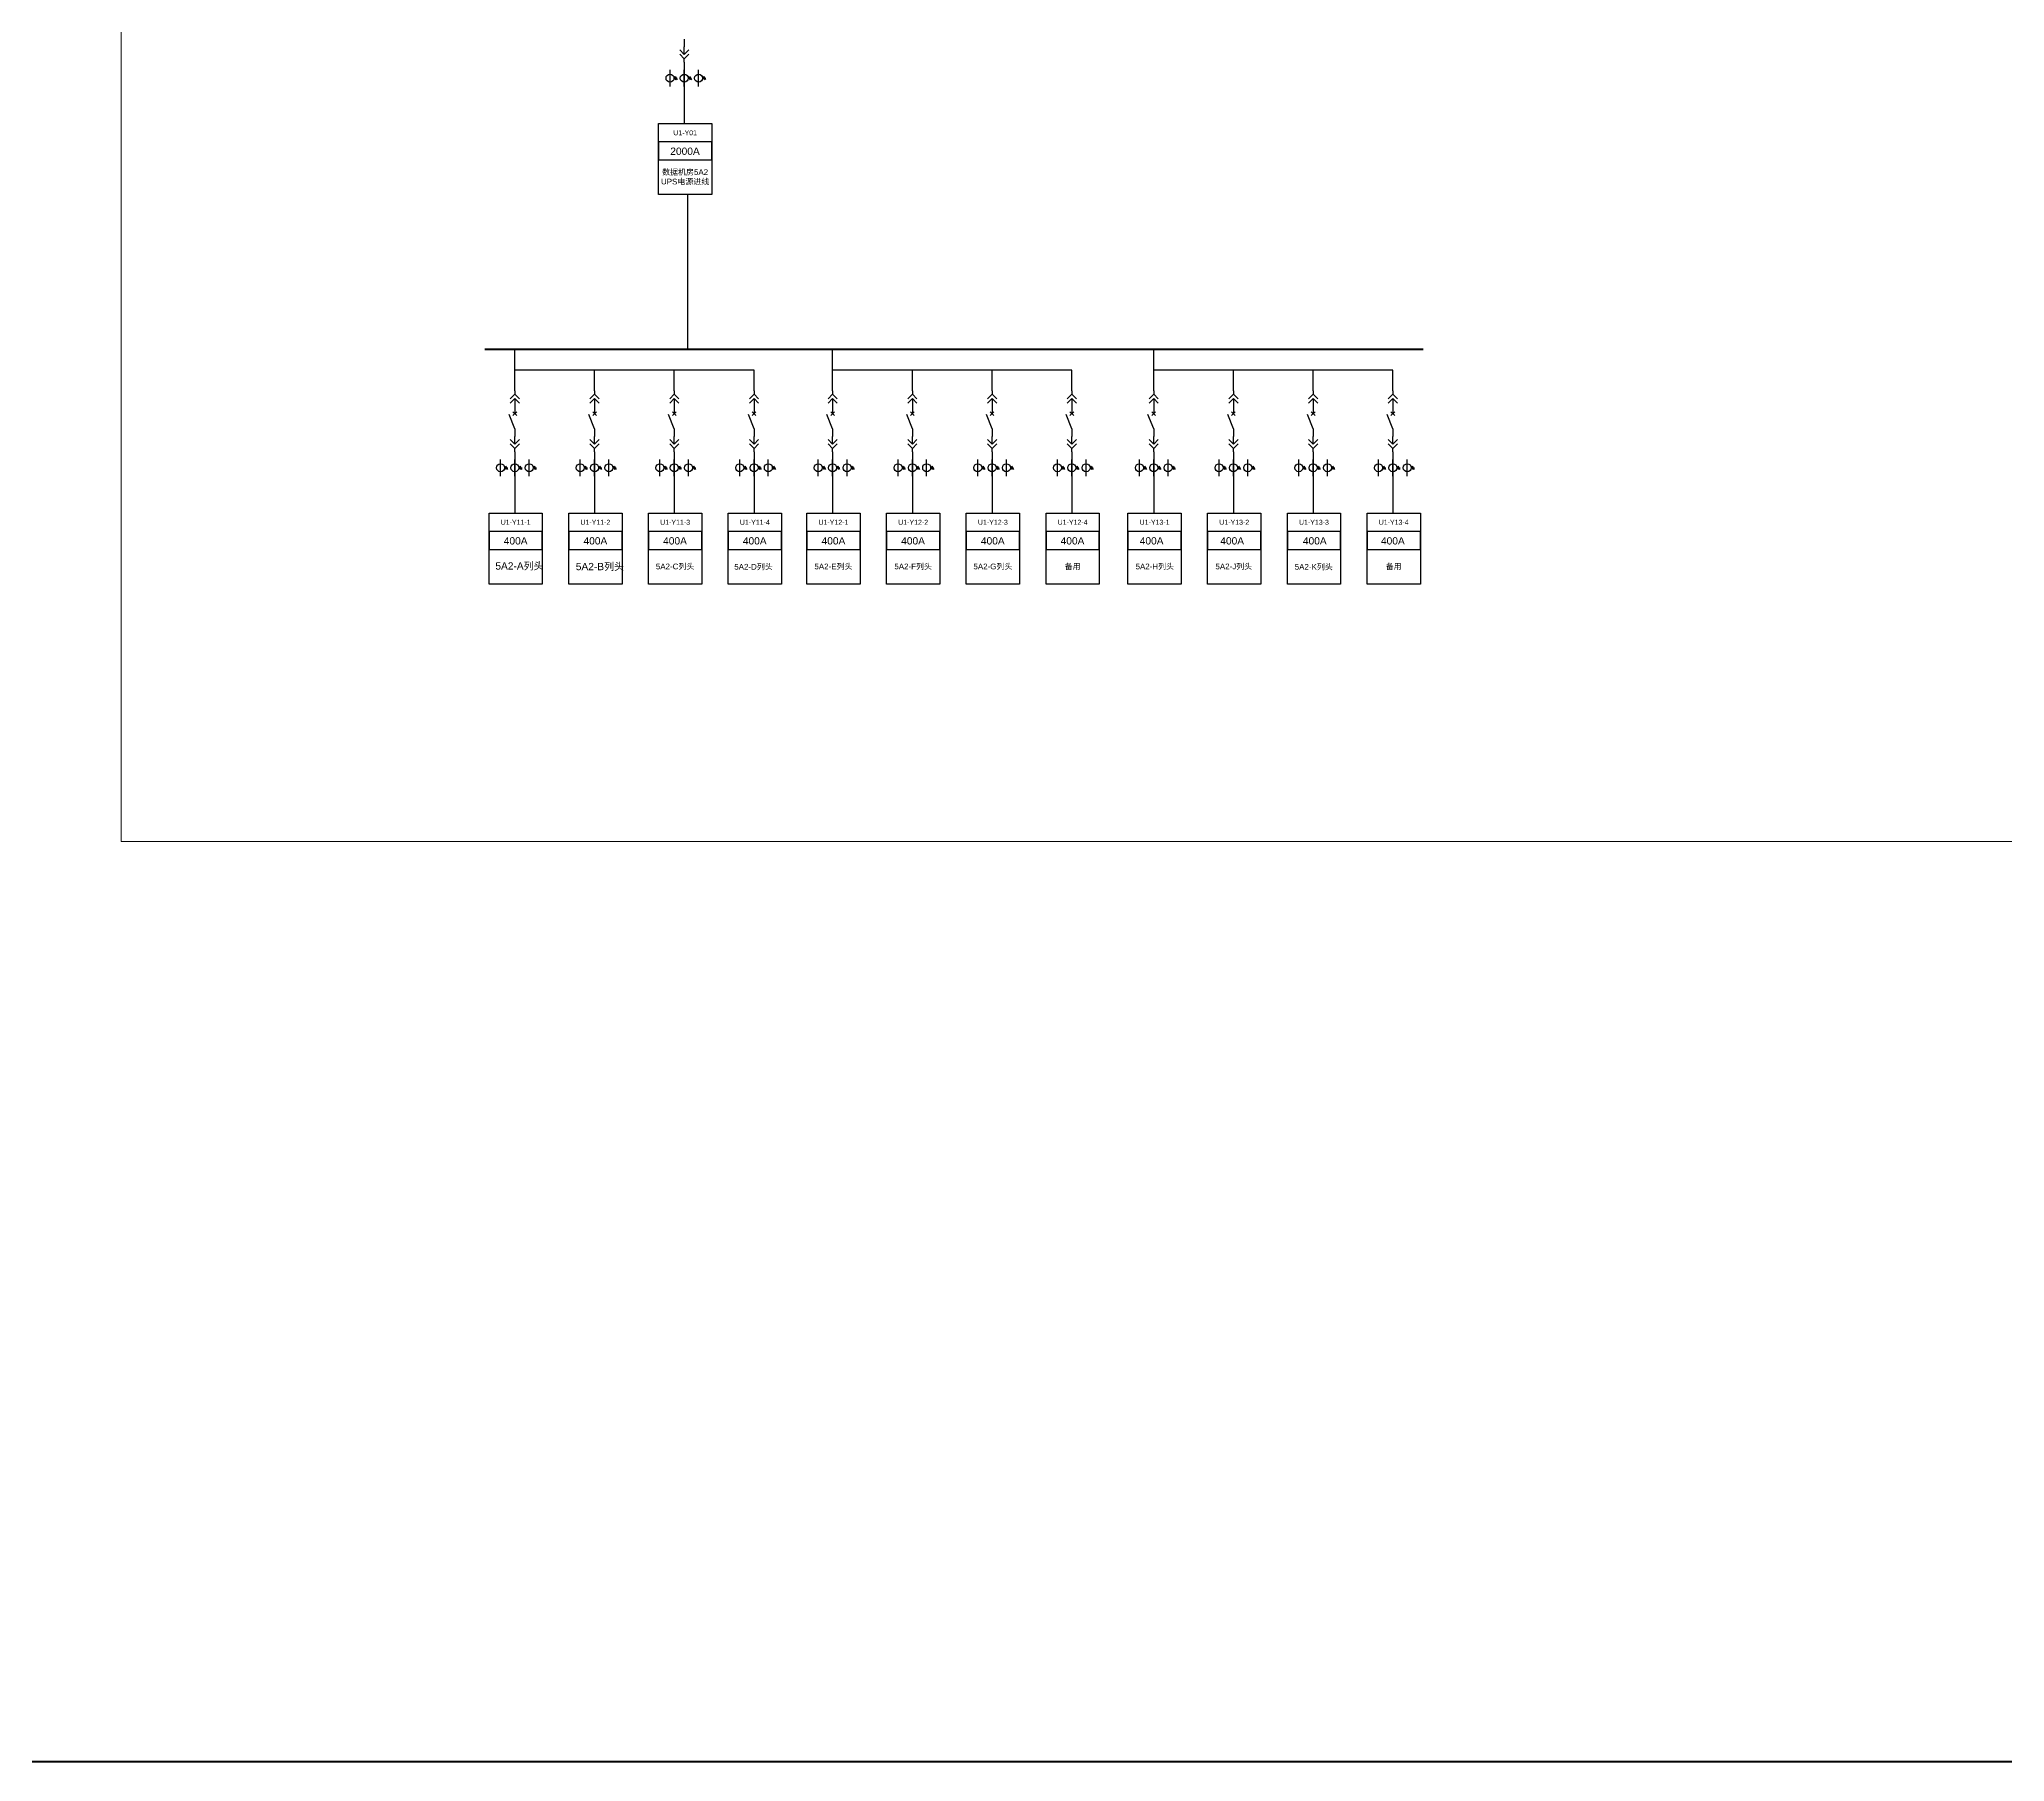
# Model space of a CAD drawing. Header units: millimetres. Extents: x -3460 to -460, y 6070 to 9130.
# Drawn here: x -2284.2 to -2091.9, y 6070 to 6238.5 of the extents above; entities that cross this region are included whole.
import ezdxf
from ezdxf.enums import TextEntityAlignment as Align

# ---------------------------------------------------------------- set-up
doc = ezdxf.new("R2010")
doc.units = ezdxf.units.MM
doc.header["$LTSCALE"] = 1000
doc.header["$MEASUREMENT"] = 0
doc.styles.get("Standard").update_dxf_attribs({"font": 'arial.ttf'})

# ---------------------------------------------------------------- blocks, each defined once
blk = doc.blocks.new('DYDQAA03')
at = {"color": 0}
for points in [[(0, 0), (0, -1.5)], [(-2.12, -3.62), (0, -1.5)], [(-2.12, -5.62), (0, -3.5)], [(2.12, -3.62), (0, -1.5)], [(2.12, -5.62), (0, -3.5)], [(0, -3.5), (0, -7)]]:
    blk.add_lwpolyline(points, dxfattribs=at)
blk = doc.blocks.new('DYDQAA09')
at = {"color": 0}
blk.add_lwpolyline([(0, 0), (0, -3.5)], dxfattribs=at)
blk.add_lwpolyline([(0, 0), (0, -3.5)], dxfattribs=at)
blk.add_lwpolyline([(0, 0), (0, -3.5)], dxfattribs=at)
blk.add_lwpolyline([(0, 0), (0, -3.5)], dxfattribs=at)
blk.add_lwpolyline([(0, 0), (0, -3.5)], dxfattribs=at)
blk.add_lwpolyline([(0, 0), (0, -3.5)], dxfattribs=at)
blk.add_lwpolyline([(0, 0), (0, -3.5)], dxfattribs=at)
blk.add_lwpolyline([(0, 0), (0, -3.5)], dxfattribs=at)
blk.add_lwpolyline([(0, 0), (0, -3.5)], dxfattribs=at)
blk = doc.blocks.new('DYDQ0201')
at = {"color": 0}
for points in [[(0.86, -0.86), (-0.86, 0.86)], [(-0.86, -0.86), (0.86, 0.86)], [(0, -7), (-2.61, -0.37)]]:
    blk.add_lwpolyline(points, dxfattribs=at)
blk = doc.blocks.new('DYDQAA04')
at = {"color": 0}
for points in [[(0, -3.5), (0, 0)], [(-2.12, -1.38), (0, -3.5)], [(-2.12, -3.38), (0, -5.5)], [(2.12, -1.38), (0, -3.5)], [(2.12, -3.38), (0, -5.5)], [(0, -7), (0, -5.5)]]:
    blk.add_lwpolyline(points, dxfattribs=at)
blk = doc.blocks.new('A$C03DD39B5')
for p, q in [((417, 475), (283, 392)), ((417, 422), (283, 339)), ((350, 333), (350, 467))]:
    blk.add_line(p, q)
blk.add_lwpolyline([(700, 167), (0, 167)])
blk.add_circle((350, 167), 167)

msp = doc.modelspace()

# ---------------------------------------------------------------- linework, layer by layer
for p, q in [((-2221.05, 6235.44, 6371.92), (-2221.05, 6233.8, 6371.92)), ((-2221.05, 6233.8, 6371.92), (-2221.05, 6230.23, 6371.92)), ((-2220.74, 6223.28, 6340.43), (-2220.74, 6208.15, 2818.91)), ((-2237.63, 6204.08, 1435.62), (-2237.63, 6208.15, 2818.91)), ((-2206.54, 6204.08, 1435.62), (-2206.54, 6208.15, 2818.91)), ((-2175.13, 6204.08, 1435.62), (-2175.13, 6208.15, 2818.91)), ((-2229.83, 6206.11, 2818.91), (-2237.63, 6206.11, 2127.26)), ((-2229.83, 6204.08, 2818.91), (-2229.83, 6206.11, 2818.91)), ((-2222.03, 6206.11, 3510.55), (-2229.83, 6206.11, 2818.91)), ((-2222.03, 6204.08, 3510.55), (-2222.03, 6206.11, 3510.55)), ((-2214.23, 6206.11, 4202.19), (-2222.03, 6206.11, 3510.55)), ((-2214.23, 6204.08, 4202.19), (-2214.23, 6206.11, 4202.19)), ((-2198.74, 6206.11, 2818.91), (-2206.54, 6206.11, 2127.26)), ((-2198.74, 6204.08, 2818.91), (-2198.74, 6206.11, 2818.91)), ((-2190.94, 6206.11, 3510.55), (-2198.74, 6206.11, 2818.91)), ((-2190.94, 6204.08, 3510.55), (-2190.94, 6206.11, 3510.55)), ((-2183.14, 6206.11, 4202.19), (-2190.94, 6206.11, 3510.55)), ((-2183.14, 6204.08, 4202.19), (-2183.14, 6206.11, 4202.19)), ((-2167.33, 6206.11, 2818.91), (-2175.13, 6206.11, 2127.26)), ((-2167.33, 6204.08, 2818.91), (-2167.33, 6206.11, 2818.91)), ((-2159.53, 6206.11, 3510.55), (-2167.33, 6206.11, 2818.91)), ((-2159.53, 6204.08, 3510.55), (-2159.53, 6206.11, 3510.55)), ((-2151.73, 6206.11, 4202.19), (-2159.53, 6206.11, 3510.55)), ((-2151.73, 6204.08, 4202.19), (-2151.73, 6206.11, 4202.19)), ((-2237.63, 6197.33, 3636.85), (-2237.63, 6195.69, 3636.85)), ((-2229.83, 6197.33, 5020.13), (-2229.83, 6195.69, 5020.13)), ((-2222.03, 6197.33, 5711.77), (-2222.03, 6195.69, 5711.77)), ((-2214.23, 6197.33, 6403.41), (-2214.23, 6195.69, 6403.41)), ((-2206.54, 6197.33, 3636.85), (-2206.54, 6195.69, 3636.85)), ((-2198.74, 6197.33, 5020.13), (-2198.74, 6195.69, 5020.13)), ((-2190.94, 6197.33, 5711.77), (-2190.94, 6195.69, 5711.77)), ((-2183.14, 6197.33, 6403.41), (-2183.14, 6195.69, 6403.41)), ((-2175.13, 6197.33, 3636.85), (-2175.13, 6195.69, 3636.85)), ((-2167.33, 6197.33, 5020.13), (-2167.33, 6195.69, 5020.13)), ((-2159.53, 6197.33, 5711.77), (-2159.53, 6195.69, 5711.77)), ((-2151.73, 6197.33, 6403.41), (-2151.73, 6195.69, 6403.41)), ((-2237.63, 6195.69, 3636.85), (-2237.63, 6192.13, 3636.85)), ((-2229.83, 6195.69, 5020.13), (-2229.83, 6192.13, 5020.13)), ((-2222.03, 6195.69, 5711.77), (-2222.03, 6192.13, 5711.77)), ((-2214.23, 6195.69, 6403.41), (-2214.23, 6192.13, 6403.41)), ((-2206.54, 6195.69, 3636.85), (-2206.54, 6192.13, 3636.85)), ((-2198.74, 6195.69, 5020.13), (-2198.74, 6192.13, 5020.13)), ((-2190.94, 6195.69, 5711.77), (-2190.94, 6192.13, 5711.77)), ((-2183.14, 6195.69, 6403.41), (-2183.14, 6192.13, 6403.41)), ((-2175.13, 6195.69, 3636.85), (-2175.13, 6192.13, 3636.85)), ((-2167.33, 6195.69, 5020.13), (-2167.33, 6192.13, 5020.13)), ((-2159.53, 6195.69, 5711.77), (-2159.53, 6192.13, 5711.77)), ((-2151.73, 6195.69, 6403.41), (-2151.73, 6192.13, 6403.41))]:
    msp.add_line(p, q)
at = {"color": 1, "lineweight": 40}
msp.add_line((-2240.58, 6208.15, 2818.91), (-2148.77, 6208.15, 2818.91), dxfattribs=at)
at = {"lineweight": 80, "ltscale": 0.001071}
msp.add_lwpolyline([(-3460, 6470), (-460, 6470), (-460, 6070), (-3460, 6070)], close=True, dxfattribs=at)
at = {"color": 1, "lineweight": 13, "ltscale": 0.001071}
msp.add_lwpolyline([(-2276.16, 6457.69), (-1920.85, 6457.69), (-1920.85, 6160), (-2276.16, 6160)], close=True, dxfattribs=at)
for points, elevation in [([(-2223.57, 6230.23), (-2218.36, 6230.23), (-2218.36, 6223.28), (-2223.57, 6223.28)], 6340.43), ([(-2223.57, 6226.68), (-2218.36, 6226.68), (-2218.36, 6228.42), (-2223.57, 6228.42)], 6340.43), ([(-2240.15, 6192.13), (-2234.94, 6192.13), (-2234.94, 6185.17), (-2240.15, 6185.17)], 3605.36), ([(-2232.35, 6192.13), (-2227.14, 6192.13), (-2227.14, 6185.17), (-2232.35, 6185.17)], 4988.64), ([(-2224.55, 6192.13), (-2219.34, 6192.13), (-2219.34, 6185.17), (-2224.55, 6185.17)], 5680.28), ([(-2216.75, 6192.13), (-2211.54, 6192.13), (-2211.54, 6185.17), (-2216.75, 6185.17)], 6371.92), ([(-2209.06, 6192.13), (-2203.85, 6192.13), (-2203.85, 6185.17), (-2209.06, 6185.17)], 3605.36), ([(-2201.26, 6192.13), (-2196.05, 6192.13), (-2196.05, 6185.17), (-2201.26, 6185.17)], 4988.64), ([(-2193.46, 6192.13), (-2188.25, 6192.13), (-2188.25, 6185.17), (-2193.46, 6185.17)], 5680.28), ([(-2185.66, 6192.13), (-2180.45, 6192.13), (-2180.45, 6185.17), (-2185.66, 6185.17)], 6371.92), ([(-2177.65, 6192.13), (-2172.44, 6192.13), (-2172.44, 6185.17), (-2177.65, 6185.17)], 3605.36), ([(-2169.85, 6192.13), (-2164.64, 6192.13), (-2164.64, 6185.17), (-2169.85, 6185.17)], 4988.64), ([(-2162.05, 6192.13), (-2156.84, 6192.13), (-2156.84, 6185.17), (-2162.05, 6185.17)], 5680.28), ([(-2154.25, 6192.13), (-2149.04, 6192.13), (-2149.04, 6185.17), (-2154.25, 6185.17)], 6371.92), ([(-2240.15, 6188.57), (-2234.94, 6188.57), (-2234.94, 6190.31), (-2240.15, 6190.31)], 3605.36), ([(-2232.35, 6188.57), (-2227.14, 6188.57), (-2227.14, 6190.31), (-2232.35, 6190.31)], 4988.64), ([(-2224.55, 6188.57), (-2219.34, 6188.57), (-2219.34, 6190.31), (-2224.55, 6190.31)], 5680.28), ([(-2216.75, 6188.57), (-2211.54, 6188.57), (-2211.54, 6190.31), (-2216.75, 6190.31)], 6371.92), ([(-2209.06, 6188.57), (-2203.85, 6188.57), (-2203.85, 6190.31), (-2209.06, 6190.31)], 3605.36), ([(-2201.26, 6188.57), (-2196.05, 6188.57), (-2196.05, 6190.31), (-2201.26, 6190.31)], 4988.64), ([(-2193.46, 6188.57), (-2188.25, 6188.57), (-2188.25, 6190.31), (-2193.46, 6190.31)], 5680.28), ([(-2185.66, 6188.57), (-2180.45, 6188.57), (-2180.45, 6190.31), (-2185.66, 6190.31)], 6371.92), ([(-2177.65, 6188.57), (-2172.44, 6188.57), (-2172.44, 6190.31), (-2177.65, 6190.31)], 3605.36), ([(-2169.85, 6188.57), (-2164.64, 6188.57), (-2164.64, 6190.31), (-2169.85, 6190.31)], 4988.64), ([(-2162.05, 6188.57), (-2156.84, 6188.57), (-2156.84, 6190.31), (-2162.05, 6190.31)], 5680.28), ([(-2154.25, 6188.57), (-2149.04, 6188.57), (-2149.04, 6190.31), (-2154.25, 6190.31)], 6371.92)]:
    msp.add_lwpolyline(points, close=True, dxfattribs=dict(elevation=elevation))

# ---------------------------------------------------------------- block references
at = {"xscale": 0.2128962921302706, "yscale": 0.2128962921302706, "zscale": 0.2128962921302706}
for name, p in [('DYDQAA04', (-2221.05, 6237.72, 4170.7)), ('DYDQAA09', (-2221.05, 6238.46, 4170.7)), ('DYDQAA09', (-2221.05, 6236.23, 4170.7)), ('DYDQAA03', (-2237.63, 6204.08, 1435.62)), ('DYDQAA03', (-2229.83, 6204.08, 2818.91)), ('DYDQAA03', (-2222.03, 6204.08, 3510.55)), ('DYDQAA03', (-2214.23, 6204.08, 4202.19)), ('DYDQAA03', (-2206.54, 6204.08, 1435.62)), ('DYDQAA03', (-2198.74, 6204.08, 2818.91)), ('DYDQAA03', (-2190.94, 6204.08, 3510.55)), ('DYDQAA03', (-2183.14, 6204.08, 4202.19)), ('DYDQAA03', (-2175.13, 6204.08, 1435.62)), ('DYDQAA03', (-2167.33, 6204.08, 2818.91)), ('DYDQAA03', (-2159.53, 6204.08, 3510.55)), ('DYDQAA03', (-2151.73, 6204.08, 4202.19)), ('DYDQ0201', (-2237.63, 6201.84, 1435.62)), ('DYDQAA09', (-2237.63, 6202.59, 1435.62)), ('DYDQ0201', (-2229.83, 6201.84, 2818.91)), ('DYDQAA09', (-2229.83, 6202.59, 2818.91)), ('DYDQ0201', (-2222.03, 6201.84, 3510.55)), ('DYDQAA09', (-2222.03, 6202.59, 3510.55)), ('DYDQ0201', (-2214.23, 6201.84, 4202.19)), ('DYDQAA09', (-2214.23, 6202.59, 4202.19)), ('DYDQ0201', (-2206.54, 6201.84, 1435.62)), ('DYDQAA09', (-2206.54, 6202.59, 1435.62)), ('DYDQ0201', (-2198.74, 6201.84, 2818.91)), ('DYDQAA09', (-2198.74, 6202.59, 2818.91)), ('DYDQ0201', (-2190.94, 6201.84, 3510.55)), ('DYDQAA09', (-2190.94, 6202.59, 3510.55)), ('DYDQ0201', (-2183.14, 6201.84, 4202.19)), ('DYDQAA09', (-2183.14, 6202.59, 4202.19)), ('DYDQ0201', (-2175.13, 6201.84, 1435.62)), ('DYDQAA09', (-2175.13, 6202.59, 1435.62)), ('DYDQ0201', (-2167.33, 6201.84, 2818.91)), ('DYDQAA09', (-2167.33, 6202.59, 2818.91)), ('DYDQ0201', (-2159.53, 6201.84, 3510.55)), ('DYDQAA09', (-2159.53, 6202.59, 3510.55)), ('DYDQ0201', (-2151.73, 6201.84, 4202.19)), ('DYDQAA09', (-2151.73, 6202.59, 4202.19)), ('DYDQAA04', (-2237.63, 6199.61, 1435.62)), ('DYDQAA09', (-2237.63, 6200.35, 1435.62)), ('DYDQAA04', (-2229.83, 6199.61, 2818.91)), ('DYDQAA09', (-2229.83, 6200.35, 2818.91)), ('DYDQAA04', (-2222.03, 6199.61, 3510.55)), ('DYDQAA09', (-2222.03, 6200.35, 3510.55)), ('DYDQAA04', (-2214.23, 6199.61, 4202.19)), ('DYDQAA09', (-2214.23, 6200.35, 4202.19)), ('DYDQAA04', (-2206.54, 6199.61, 1435.62)), ('DYDQAA09', (-2206.54, 6200.35, 1435.62)), ('DYDQAA04', (-2198.74, 6199.61, 2818.91)), ('DYDQAA09', (-2198.74, 6200.35, 2818.91)), ('DYDQAA04', (-2190.94, 6199.61, 3510.55)), ('DYDQAA09', (-2190.94, 6200.35, 3510.55)), ('DYDQAA04', (-2183.14, 6199.61, 4202.19)), ('DYDQAA09', (-2183.14, 6200.35, 4202.19)), ('DYDQAA04', (-2175.13, 6199.61, 1435.62)), ('DYDQAA09', (-2175.13, 6200.35, 1435.62)), ('DYDQAA04', (-2167.33, 6199.61, 2818.91)), ('DYDQAA09', (-2167.33, 6200.35, 2818.91)), ('DYDQAA04', (-2159.53, 6199.61, 3510.55)), ('DYDQAA09', (-2159.53, 6200.35, 3510.55)), ('DYDQAA04', (-2151.73, 6199.61, 4202.19)), ('DYDQAA09', (-2151.73, 6200.35, 4202.19)), ('DYDQAA09', (-2237.63, 6198.12, 1435.62)), ('DYDQAA09', (-2229.83, 6198.12, 2818.91)), ('DYDQAA09', (-2222.03, 6198.12, 3510.55)), ('DYDQAA09', (-2214.23, 6198.12, 4202.19)), ('DYDQAA09', (-2206.54, 6198.12, 1435.62)), ('DYDQAA09', (-2198.74, 6198.12, 2818.91)), ('DYDQAA09', (-2190.94, 6198.12, 3510.55)), ('DYDQAA09', (-2183.14, 6198.12, 4202.19)), ('DYDQAA09', (-2175.13, 6198.12, 1435.62)), ('DYDQAA09', (-2167.33, 6198.12, 2818.91)), ('DYDQAA09', (-2159.53, 6198.12, 3510.55)), ('DYDQAA09', (-2151.73, 6198.12, 4202.19))]:
    msp.add_blockref(name, p, dxfattribs=at)
at = {"linetype": 'Continuous', "xscale": 0.00233888397733859, "yscale": 0.00233888397733859, "zscale": 0.00233888397733859, "rotation": 270}
for p in [(-2222.84, 6235.48, 6371.92), (-2221.44, 6235.48, 6371.92), (-2220.04, 6235.48, 6371.92), (-2239.42, 6197.37, 3636.85), (-2238.02, 6197.37, 3636.85), (-2236.61, 6197.37, 3636.85), (-2231.62, 6197.37, 5020.13), (-2230.22, 6197.37, 5020.13), (-2228.81, 6197.37, 5020.13), (-2223.82, 6197.37, 5711.77), (-2222.42, 6197.37, 5711.77), (-2221.02, 6197.37, 5711.77), (-2216.02, 6197.37, 6403.41), (-2214.62, 6197.37, 6403.41), (-2213.22, 6197.37, 6403.41), (-2208.33, 6197.37, 3636.85), (-2206.93, 6197.37, 3636.85), (-2205.52, 6197.37, 3636.85), (-2200.53, 6197.37, 5020.13), (-2199.13, 6197.37, 5020.13), (-2197.73, 6197.37, 5020.13), (-2192.73, 6197.37, 5711.77), (-2191.33, 6197.37, 5711.77), (-2189.93, 6197.37, 5711.77), (-2184.93, 6197.37, 6403.41), (-2183.53, 6197.37, 6403.41), (-2182.13, 6197.37, 6403.41), (-2176.92, 6197.37, 3636.85), (-2175.52, 6197.37, 3636.85), (-2174.11, 6197.37, 3636.85), (-2169.12, 6197.37, 5020.13), (-2167.72, 6197.37, 5020.13), (-2166.31, 6197.37, 5020.13), (-2161.32, 6197.37, 5711.77), (-2159.92, 6197.37, 5711.77), (-2158.51, 6197.37, 5711.77), (-2153.52, 6197.37, 6403.41), (-2152.12, 6197.37, 6403.41), (-2150.71, 6197.37, 6403.41)]:
    msp.add_blockref('A$C03DD39B5', p, dxfattribs=at)

# ---------------------------------------------------------------- texts
at = {"lineweight": 0}
for s, p in [('2000A', (-2220.98, 6227.16, 4957.15)), ('400A', (-2237.55, 6189.05, 2222.08)), ('400A', (-2229.75, 6189.05, 3605.36)), ('400A', (-2221.96, 6189.05, 4297)), ('400A', (-2214.16, 6189.05, 4988.64)), ('400A', (-2206.46, 6189.05, 2222.08)), ('400A', (-2198.67, 6189.05, 3605.36)), ('400A', (-2190.87, 6189.05, 4297)), ('400A', (-2183.07, 6189.05, 4988.64)), ('400A', (-2175.33, 6189.05, 4988.64)), ('400A', (-2167.45, 6189.05, 4988.64)), ('400A', (-2159.37, 6189.05, 4988.64)), ('400A', (-2151.73, 6189.05, 4988.64))]:
    msp.add_text(s, height=0.713, dxfattribs=at).set_placement(p, align=Align.CENTER)
at = {"width": 5.2091, "attachment_point": 5}
for s, insert, char_height in [('U1-Y01', (-2220.97, 6229.32, 6340.43), 0.49), ('{\\fSimSun|b0|i0|c134|p2;\\H0.78125x;数据机房\\fArial|b0|i0|c0|p34;5A2\\PUPS\\fSimSun|b0|i0|c134|p2;电源进线}', (-2220.97, 6224.98, 6340.43), 0.7128), ('U1-Y11-1', (-2237.55, 6191.22, 3605.36), 0.49), ('U1-Y11-2', (-2229.75, 6191.22, 4988.64), 0.49), ('U1-Y11-3', (-2221.95, 6191.22, 5680.28), 0.49), ('U1-Y11-4', (-2214.15, 6191.22, 6371.92), 0.49), ('U1-Y12-1', (-2206.46, 6191.22, 3605.36), 0.49), ('U1-Y12-2', (-2198.66, 6191.22, 4988.64), 0.49), ('U1-Y12-3', (-2190.86, 6191.22, 5680.28), 0.49), ('U1-Y12-4', (-2183.06, 6191.22, 6371.92), 0.49), ('U1-Y13-1', (-2175.04, 6191.22, 3605.36), 0.49), ('U1-Y13-2', (-2167.25, 6191.22, 4988.64), 0.49), ('U1-Y13-3', (-2159.45, 6191.22, 5680.28), 0.49), ('U1-Y13-4', (-2151.65, 6191.22, 6371.92), 0.49), ('{\\H0.78125x;5A2-C\\fSimSun|b0|i0|c134|p2;列头}', (-2221.95, 6186.87, 5680.28), 0.7128), ('{\\H0.78125x;5A2-D\\fSimSun|b0|i0|c134|p2;列头}', (-2214.28, 6186.84, 3605.36), 0.7128), ('{\\H0.78125x;5A2-E\\fSimSun|b0|i0|c134|p2;列头}', (-2206.46, 6186.87, 3605.36), 0.7128), ('{\\H0.78125x;5A2-F\\fSimSun|b0|i0|c134|p2;列头}', (-2198.66, 6186.87, 4988.64), 0.7128), ('{\\H0.78125x;5A2-G\\fSimSun|b0|i0|c134|p2;列头}', (-2190.86, 6186.87, 5680.28), 0.7128), ('{\\H0.78125x;备用\\P}', (-2183.06, 6186.87, 6371.92), 0.7128), ('{\\H0.78125x;5A2-H\\fSimSun|b0|i0|c134|p2;列头}', (-2175.02, 6186.87, 5680.28), 0.7128), ('{\\H0.78125x;5A2-J\\fSimSun|b0|i0|c134|p2;列头}', (-2167.29, 6186.87, 5680.28), 0.7128), ('{\\H0.78125x;5A2-K\\fSimSun|b0|i0|c134|p2;列头}', (-2159.47, 6186.83, 5680.28), 0.7128), ('{\\H0.78125x;备用\\P}', (-2151.65, 6186.87, 6371.92), 0.7128)]:
    msp.add_mtext(s, dxfattribs=dict(at, insert=insert, char_height=char_height))
at = {"color": 7, "char_height": 0.7128, "width": 5.2091, "attachment_point": 5}
for s, insert in [('5A2-A{\\fSimSun|b0|i0|c134|p2;列头}', (-2237.18, 6186.91, 3605.36)), ('5A2-B{\\fSimSun|b0|i0|c134|p2;列头}', (-2229.31, 6186.85, 4988.64))]:
    msp.add_mtext(s, dxfattribs=dict(at, insert=insert))

doc.saveas('drawing.dxf')
